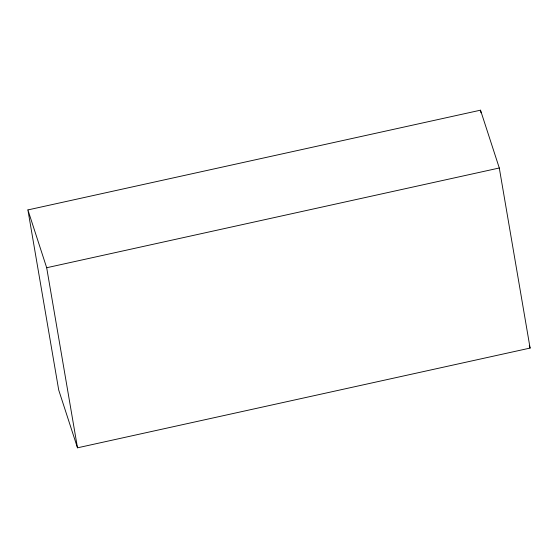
<?xml version="1.0" encoding="UTF-8"?>
<svg xmlns="http://www.w3.org/2000/svg" width="558" height="558" viewBox="0 0 558 558"><rect width="100%" height="100%" fill="white"/><g stroke="black" fill="none" stroke-linecap="round" stroke-linejoin="round"><path stroke-width="0.84" d="M27.9 209.927L480.508 110.184L499.291 167.993L530.1 348.073L77.492 447.816L58.709 390.007L27.9 209.927L46.684 267.735L77.492 447.816M46.684 267.735L499.291 167.993M529.298 345.597L530.1 348.073M480.508 110.184L480.947 112.758"/></g></svg>
